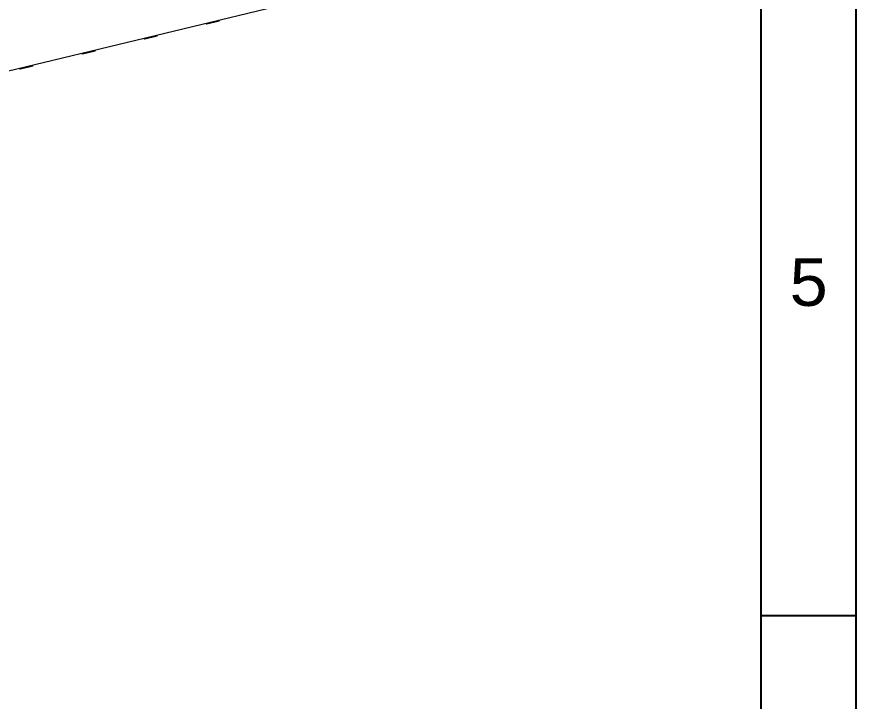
# Model space of a CAD drawing. Header units: millimetres. Extents: x -195 to 1349, y 148 to 750.
# Drawn here: x 1234.5 to 1349.1, y 546.2 to 639.6 of the extents above; entities that cross this region are included whole.
import ezdxf
from ezdxf.enums import TextEntityAlignment as Align

# ---------------------------------------------------------------- set-up
doc = ezdxf.new("R2010")
doc.units = ezdxf.units.MM
doc.layers.get('0').update_dxf_attribs({"linetype": 'CONTINUOUS'})
doc.layers.add('100', color=7, linetype='CONTINUOUS', true_color=0xffffff)
doc.layers.add('3', color=7, linetype='CONTINUOUS', true_color=0xffffff)
doc.styles.add('TEXTSTYLE_0', font='txt', dxfattribs={"width": 0.8})

# ---------------------------------------------------------------- blocks, each defined once
blk = doc.blocks.new('SUN_6HWZ35TKK40GSGJE8VEUYAXIAKM')
at = {"color": 7, "linetype": 'Continuous'}
for p, q in [((0, 0), (0, 420)), ((-10, 10), (-10, 410)), ((-10, 280), (0, 280))]:
    blk.add_line(p, q, dxfattribs=at)
at = {"color": 2, "linetype": 'Continuous', "style": 'TEXTSTYLE_0', "width": 1.2}
blk.add_text('5', height=5, dxfattribs=at).set_placement((-6.991, 312.498), (-2.991, 312.498), align=Align.FIT)

msp = doc.modelspace()

# ---------------------------------------------------------------- linework, layer by layer
at = {"layer": '100', "color": 7, "linetype": 'Continuous', "lineweight": 13}
msp.add_line((1143.462, 610.561), (1309.464, 650.587), dxfattribs=at)
at = {"layer": '3', "color": 7, "linetype": 'Continuous', "lineweight": 13}
for p, q in [((1260.407, 638.586), (1260.325, 638.739)), ((1260.406, 638.758), (1260.407, 638.586)), ((1262.102, 638.995), (1260.407, 638.586)), ((1262.102, 638.995), (1262.101, 639.167)), ((1251.933, 636.543), (1251.852, 636.696)), ((1253.628, 636.952), (1251.933, 636.543)), ((1251.933, 636.715), (1251.933, 636.543)), ((1253.628, 636.952), (1253.627, 637.124)), ((1245.155, 634.909), (1245.154, 635.081)), ((1243.46, 634.5), (1243.378, 634.653)), ((1243.459, 634.672), (1243.46, 634.5)), ((1245.155, 634.909), (1243.46, 634.5)), ((1236.681, 632.866), (1234.987, 632.457)), ((1236.681, 632.866), (1236.681, 633.038)), ((1234.987, 632.457), (1234.905, 632.61)), ((1234.986, 632.629), (1234.987, 632.457))]:
    msp.add_line(p, q, dxfattribs=at)

# ---------------------------------------------------------------- block references
at = {"xscale": 1.3, "yscale": 1.3, "zscale": 1.3}
msp.add_blockref('SUN_6HWZ35TKK40GSGJE8VEUYAXIAKM', (1349.104, 193.911), dxfattribs=at)

doc.saveas('drawing.dxf')
